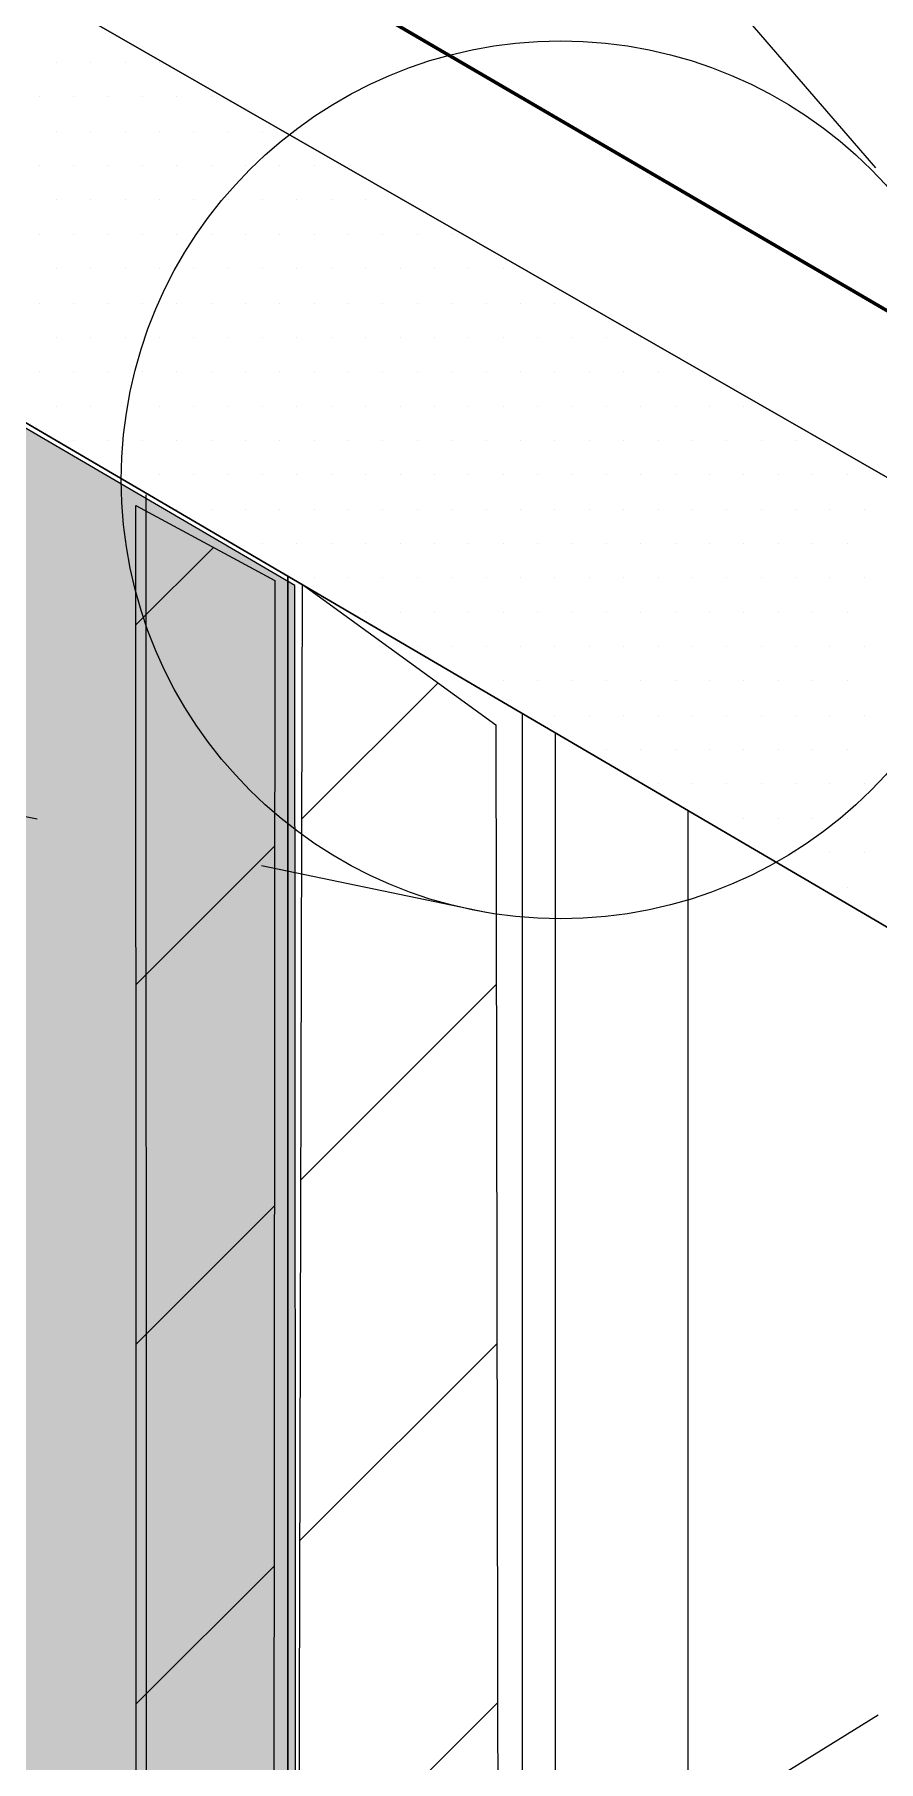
# Model space of a CAD drawing. Extents: x -1392 to 5791, y -3809 to 1722.
# Drawn here: x -196.7 to -163.6, y -1708.2 to -1640.3 of the extents above; entities that cross this region are included whole.
import ezdxf

# ---------------------------------------------------------------- set-up
doc = ezdxf.new("R2010")
doc.units = 0
doc.header["$MEASUREMENT"] = 0
for name, pattern in [('AI-Linetype-50', [18.002632, 9.001316, -9.001316]), ('AI-Linetype-51', [18.002632, 9.001316, -9.001316]), ('AI-Linetype-69', [15, 9, -6])]:
    doc.linetypes.add(name, pattern=pattern)
for name, color, linetype, lineweight in [('.ATI-HATCH', 7, 'Continuous', 0), ('G-ANNO-TTLB', 7, 'Continuous', 0), ('Layer 12', 7, 'Continuous', 0), ('TYVEK', 7, 'Continuous', 0)]:
    doc.layers.add(name, color=color, linetype=linetype, lineweight=lineweight)
pattern_1 = [(45, (0, 0), (-7.071067, 7.07107), [])]

# ---------------------------------------------------------------- blocks, each defined once
blk = doc.blocks.new('Block_127')
at = {"layer": '.ATI-HATCH'}
blk.add_open_spline([(-220.153, -1658.718), (-220.153, -1658.718), (-220.153, -1642.018), (-220.153, -1642.018), (-220.153, -1642.018), (-137.561, -1690.421), (-137.561, -1690.421), (-137.561, -1690.421), (-137.566, -1707.121), (-137.566, -1707.121), (-137.566, -1707.121), (-113.039, -1721.492), (-113.039, -1721.492), (-113.039, -1721.492), (-113.039, -1696.927), (-113.039, -1696.927), (-113.039, -1690.467), (-116.501, -1684.502), (-122.11, -1681.297), (-122.11, -1681.297), (-231.51, -1618.519), (-231.51, -1618.519), (-235.827, -1616.052), (-241.325, -1617.552), (-243.792, -1621.868), (-244.569, -1623.228), (-244.977, -1624.768), (-244.977, -1626.334), (-244.977, -1626.334), (-244.977, -1644.169), (-244.977, -1644.169), (-244.977, -1644.169), (-220.123, -1658.735), (-220.123, -1658.735), (-220.123, -1658.735), (-220.153, -1658.718), (-220.153, -1658.718)], degree=3, knots=[0, 0, 0, 0, 1, 1, 1, 2, 2, 2, 3, 3, 3, 4, 4, 4, 5, 5, 5, 6, 6, 6, 7, 7, 7, 8, 8, 8, 9, 9, 9, 10, 10, 10, 11, 11, 11, 12, 12, 12, 12], dxfattribs=at)
at = {"layer": '.ATI-HATCH', "color": 8, "lineweight": 0, "true_color": 0x808080}
for points in [[(-195.842, -1641.401), (-195.842, -1641.401), (-195.842, -1641.401), (-195.842, -1641.401)], [(-194.492, -1641.401), (-194.492, -1641.401), (-194.492, -1641.401), (-194.492, -1641.401)], [(-193.142, -1641.401), (-193.142, -1641.401), (-193.142, -1641.401), (-193.142, -1641.401)], [(-191.792, -1641.401), (-191.792, -1641.401), (-191.792, -1641.401), (-191.792, -1641.401)], [(-196.517, -1642.751), (-196.517, -1642.751), (-196.517, -1642.751), (-196.517, -1642.751)], [(-195.167, -1642.751), (-195.167, -1642.751), (-195.167, -1642.751), (-195.167, -1642.751)], [(-193.817, -1642.751), (-193.817, -1642.751), (-193.817, -1642.751), (-193.817, -1642.751)], [(-192.467, -1642.751), (-192.467, -1642.751), (-192.467, -1642.751), (-192.467, -1642.751)], [(-191.117, -1642.751), (-191.117, -1642.751), (-191.117, -1642.751), (-191.117, -1642.751)], [(-189.766, -1642.751), (-189.766, -1642.751), (-189.766, -1642.751), (-189.766, -1642.751)], [(-195.842, -1644.101), (-195.842, -1644.101), (-195.842, -1644.101), (-195.842, -1644.101)], [(-194.492, -1644.101), (-194.492, -1644.101), (-194.492, -1644.101), (-194.492, -1644.101)], [(-193.142, -1644.101), (-193.142, -1644.101), (-193.142, -1644.101), (-193.142, -1644.101)], [(-191.792, -1644.101), (-191.792, -1644.101), (-191.792, -1644.101), (-191.792, -1644.101)], [(-190.441, -1644.101), (-190.441, -1644.101), (-190.441, -1644.101), (-190.441, -1644.101)], [(-189.091, -1644.101), (-189.091, -1644.101), (-189.091, -1644.101), (-189.091, -1644.101)], [(-187.741, -1644.101), (-187.741, -1644.101), (-187.741, -1644.101), (-187.741, -1644.101)], [(-196.517, -1645.451), (-196.517, -1645.451), (-196.517, -1645.451), (-196.517, -1645.451)], [(-195.167, -1645.451), (-195.167, -1645.451), (-195.167, -1645.451), (-195.167, -1645.451)], [(-193.817, -1645.451), (-193.817, -1645.451), (-193.817, -1645.451), (-193.817, -1645.451)], [(-192.467, -1645.451), (-192.467, -1645.451), (-192.467, -1645.451), (-192.467, -1645.451)], [(-191.117, -1645.451), (-191.117, -1645.451), (-191.117, -1645.451), (-191.117, -1645.451)], [(-189.766, -1645.451), (-189.766, -1645.451), (-189.766, -1645.451), (-189.766, -1645.451)], [(-188.416, -1645.451), (-188.416, -1645.451), (-188.416, -1645.451), (-188.416, -1645.451)], [(-187.066, -1645.451), (-187.066, -1645.451), (-187.066, -1645.451), (-187.066, -1645.451)], [(-185.716, -1645.451), (-185.716, -1645.451), (-185.716, -1645.451), (-185.716, -1645.451)], [(-195.842, -1646.801), (-195.842, -1646.801), (-195.842, -1646.801), (-195.842, -1646.801)], [(-194.492, -1646.801), (-194.492, -1646.801), (-194.492, -1646.801), (-194.492, -1646.801)], [(-193.142, -1646.801), (-193.142, -1646.801), (-193.142, -1646.801), (-193.142, -1646.801)], [(-191.792, -1646.801), (-191.792, -1646.801), (-191.792, -1646.801), (-191.792, -1646.801)], [(-190.441, -1646.801), (-190.441, -1646.801), (-190.441, -1646.801), (-190.441, -1646.801)], [(-189.091, -1646.801), (-189.091, -1646.801), (-189.091, -1646.801), (-189.091, -1646.801)], [(-187.741, -1646.801), (-187.741, -1646.801), (-187.741, -1646.801), (-187.741, -1646.801)], [(-186.391, -1646.801), (-186.391, -1646.801), (-186.391, -1646.801), (-186.391, -1646.801)], [(-185.041, -1646.801), (-185.041, -1646.801), (-185.041, -1646.801), (-185.041, -1646.801)], [(-183.69, -1646.801), (-183.69, -1646.801), (-183.69, -1646.801), (-183.69, -1646.801)], [(-182.34, -1646.801), (-182.34, -1646.801), (-182.34, -1646.801), (-182.34, -1646.801)], [(-196.517, -1648.152), (-196.517, -1648.152), (-196.517, -1648.152), (-196.517, -1648.152)], [(-195.167, -1648.152), (-195.167, -1648.152), (-195.167, -1648.152), (-195.167, -1648.152)], [(-193.817, -1648.152), (-193.817, -1648.152), (-193.817, -1648.152), (-193.817, -1648.152)], [(-192.467, -1648.152), (-192.467, -1648.152), (-192.467, -1648.152), (-192.467, -1648.152)], [(-191.117, -1648.152), (-191.117, -1648.152), (-191.117, -1648.152), (-191.117, -1648.152)], [(-189.766, -1648.152), (-189.766, -1648.152), (-189.766, -1648.152), (-189.766, -1648.152)], [(-188.416, -1648.152), (-188.416, -1648.152), (-188.416, -1648.152), (-188.416, -1648.152)], [(-187.066, -1648.152), (-187.066, -1648.152), (-187.066, -1648.152), (-187.066, -1648.152)], [(-185.716, -1648.152), (-185.716, -1648.152), (-185.716, -1648.152), (-185.716, -1648.152)], [(-184.366, -1648.152), (-184.366, -1648.152), (-184.366, -1648.152), (-184.366, -1648.152)], [(-183.015, -1648.152), (-183.015, -1648.152), (-183.015, -1648.152), (-183.015, -1648.152)], [(-181.665, -1648.152), (-181.665, -1648.152), (-181.665, -1648.152), (-181.665, -1648.152)], [(-180.315, -1648.152), (-180.315, -1648.152), (-180.315, -1648.152), (-180.315, -1648.152)], [(-195.842, -1649.502), (-195.842, -1649.502), (-195.842, -1649.502), (-195.842, -1649.502)], [(-194.492, -1649.502), (-194.492, -1649.502), (-194.492, -1649.502), (-194.492, -1649.502)], [(-193.142, -1649.502), (-193.142, -1649.502), (-193.142, -1649.502), (-193.142, -1649.502)], [(-191.792, -1649.502), (-191.792, -1649.502), (-191.792, -1649.502), (-191.792, -1649.502)], [(-190.441, -1649.502), (-190.441, -1649.502), (-190.441, -1649.502), (-190.441, -1649.502)], [(-189.091, -1649.502), (-189.091, -1649.502), (-189.091, -1649.502), (-189.091, -1649.502)], [(-187.741, -1649.502), (-187.741, -1649.502), (-187.741, -1649.502), (-187.741, -1649.502)], [(-186.391, -1649.502), (-186.391, -1649.502), (-186.391, -1649.502), (-186.391, -1649.502)], [(-185.041, -1649.502), (-185.041, -1649.502), (-185.041, -1649.502), (-185.041, -1649.502)], [(-183.69, -1649.502), (-183.69, -1649.502), (-183.69, -1649.502), (-183.69, -1649.502)], [(-182.34, -1649.502), (-182.34, -1649.502), (-182.34, -1649.502), (-182.34, -1649.502)], [(-180.99, -1649.502), (-180.99, -1649.502), (-180.99, -1649.502), (-180.99, -1649.502)], [(-179.64, -1649.502), (-179.64, -1649.502), (-179.64, -1649.502), (-179.64, -1649.502)], [(-178.29, -1649.502), (-178.29, -1649.502), (-178.29, -1649.502), (-178.29, -1649.502)], [(-196.517, -1650.852), (-196.517, -1650.852), (-196.517, -1650.852), (-196.517, -1650.852)], [(-195.167, -1650.852), (-195.167, -1650.852), (-195.167, -1650.852), (-195.167, -1650.852)], [(-193.817, -1650.852), (-193.817, -1650.852), (-193.817, -1650.852), (-193.817, -1650.852)], [(-192.467, -1650.852), (-192.467, -1650.852), (-192.467, -1650.852), (-192.467, -1650.852)], [(-191.117, -1650.852), (-191.117, -1650.852), (-191.117, -1650.852), (-191.117, -1650.852)], [(-189.766, -1650.852), (-189.766, -1650.852), (-189.766, -1650.852), (-189.766, -1650.852)], [(-188.416, -1650.852), (-188.416, -1650.852), (-188.416, -1650.852), (-188.416, -1650.852)], [(-187.066, -1650.852), (-187.066, -1650.852), (-187.066, -1650.852), (-187.066, -1650.852)], [(-185.716, -1650.852), (-185.716, -1650.852), (-185.716, -1650.852), (-185.716, -1650.852)], [(-184.366, -1650.852), (-184.366, -1650.852), (-184.366, -1650.852), (-184.366, -1650.852)], [(-183.015, -1650.852), (-183.015, -1650.852), (-183.015, -1650.852), (-183.015, -1650.852)], [(-181.665, -1650.852), (-181.665, -1650.852), (-181.665, -1650.852), (-181.665, -1650.852)], [(-180.315, -1650.852), (-180.315, -1650.852), (-180.315, -1650.852), (-180.315, -1650.852)], [(-178.965, -1650.852), (-178.965, -1650.852), (-178.965, -1650.852), (-178.965, -1650.852)], [(-177.615, -1650.852), (-177.615, -1650.852), (-177.615, -1650.852), (-177.615, -1650.852)], [(-176.264, -1650.852), (-176.264, -1650.852), (-176.264, -1650.852), (-176.264, -1650.852)], [(-195.842, -1652.202), (-195.842, -1652.202), (-195.842, -1652.202), (-195.842, -1652.202)], [(-194.492, -1652.202), (-194.492, -1652.202), (-194.492, -1652.202), (-194.492, -1652.202)], [(-193.142, -1652.202), (-193.142, -1652.202), (-193.142, -1652.202), (-193.142, -1652.202)], [(-191.792, -1652.202), (-191.792, -1652.202), (-191.792, -1652.202), (-191.792, -1652.202)], [(-190.441, -1652.202), (-190.441, -1652.202), (-190.441, -1652.202), (-190.441, -1652.202)], [(-189.091, -1652.202), (-189.091, -1652.202), (-189.091, -1652.202), (-189.091, -1652.202)], [(-187.741, -1652.202), (-187.741, -1652.202), (-187.741, -1652.202), (-187.741, -1652.202)], [(-186.391, -1652.202), (-186.391, -1652.202), (-186.391, -1652.202), (-186.391, -1652.202)], [(-185.041, -1652.202), (-185.041, -1652.202), (-185.041, -1652.202), (-185.041, -1652.202)], [(-183.69, -1652.202), (-183.69, -1652.202), (-183.69, -1652.202), (-183.69, -1652.202)], [(-182.34, -1652.202), (-182.34, -1652.202), (-182.34, -1652.202), (-182.34, -1652.202)], [(-180.99, -1652.202), (-180.99, -1652.202), (-180.99, -1652.202), (-180.99, -1652.202)], [(-179.64, -1652.202), (-179.64, -1652.202), (-179.64, -1652.202), (-179.64, -1652.202)], [(-178.29, -1652.202), (-178.29, -1652.202), (-178.29, -1652.202), (-178.29, -1652.202)], [(-176.939, -1652.202), (-176.939, -1652.202), (-176.939, -1652.202), (-176.939, -1652.202)], [(-175.589, -1652.202), (-175.589, -1652.202), (-175.589, -1652.202), (-175.589, -1652.202)], [(-174.239, -1652.202), (-174.239, -1652.202), (-174.239, -1652.202), (-174.239, -1652.202)], [(-172.889, -1652.202), (-172.889, -1652.202), (-172.889, -1652.202), (-172.889, -1652.202)], [(-196.517, -1653.552), (-196.517, -1653.552), (-196.517, -1653.552), (-196.517, -1653.552)], [(-195.167, -1653.552), (-195.167, -1653.552), (-195.167, -1653.552), (-195.167, -1653.552)], [(-193.817, -1653.552), (-193.817, -1653.552), (-193.817, -1653.552), (-193.817, -1653.552)], [(-192.467, -1653.552), (-192.467, -1653.552), (-192.467, -1653.552), (-192.467, -1653.552)], [(-191.117, -1653.552), (-191.117, -1653.552), (-191.117, -1653.552), (-191.117, -1653.552)], [(-189.766, -1653.552), (-189.766, -1653.552), (-189.766, -1653.552), (-189.766, -1653.552)], [(-188.416, -1653.552), (-188.416, -1653.552), (-188.416, -1653.552), (-188.416, -1653.552)], [(-187.066, -1653.552), (-187.066, -1653.552), (-187.066, -1653.552), (-187.066, -1653.552)], [(-185.716, -1653.552), (-185.716, -1653.552), (-185.716, -1653.552), (-185.716, -1653.552)], [(-184.366, -1653.552), (-184.366, -1653.552), (-184.366, -1653.552), (-184.366, -1653.552)], [(-183.015, -1653.552), (-183.015, -1653.552), (-183.015, -1653.552), (-183.015, -1653.552)], [(-181.665, -1653.552), (-181.665, -1653.552), (-181.665, -1653.552), (-181.665, -1653.552)], [(-180.315, -1653.552), (-180.315, -1653.552), (-180.315, -1653.552), (-180.315, -1653.552)], [(-178.965, -1653.552), (-178.965, -1653.552), (-178.965, -1653.552), (-178.965, -1653.552)], [(-177.615, -1653.552), (-177.615, -1653.552), (-177.615, -1653.552), (-177.615, -1653.552)], [(-176.264, -1653.552), (-176.264, -1653.552), (-176.264, -1653.552), (-176.264, -1653.552)], [(-174.914, -1653.552), (-174.914, -1653.552), (-174.914, -1653.552), (-174.914, -1653.552)], [(-173.564, -1653.552), (-173.564, -1653.552), (-173.564, -1653.552), (-173.564, -1653.552)], [(-172.214, -1653.552), (-172.214, -1653.552), (-172.214, -1653.552), (-172.214, -1653.552)], [(-170.864, -1653.552), (-170.864, -1653.552), (-170.864, -1653.552), (-170.864, -1653.552)], [(-195.842, -1654.903), (-195.842, -1654.903), (-195.842, -1654.903), (-195.842, -1654.903)], [(-194.492, -1654.903), (-194.492, -1654.903), (-194.492, -1654.903), (-194.492, -1654.903)], [(-193.142, -1654.903), (-193.142, -1654.903), (-193.142, -1654.903), (-193.142, -1654.903)], [(-191.792, -1654.903), (-191.792, -1654.903), (-191.792, -1654.903), (-191.792, -1654.903)], [(-190.441, -1654.903), (-190.441, -1654.903), (-190.441, -1654.903), (-190.441, -1654.903)], [(-189.091, -1654.903), (-189.091, -1654.903), (-189.091, -1654.903), (-189.091, -1654.903)], [(-187.741, -1654.903), (-187.741, -1654.903), (-187.741, -1654.903), (-187.741, -1654.903)], [(-186.391, -1654.903), (-186.391, -1654.903), (-186.391, -1654.903), (-186.391, -1654.903)], [(-185.041, -1654.903), (-185.041, -1654.903), (-185.041, -1654.903), (-185.041, -1654.903)], [(-183.69, -1654.903), (-183.69, -1654.903), (-183.69, -1654.903), (-183.69, -1654.903)], [(-182.34, -1654.903), (-182.34, -1654.903), (-182.34, -1654.903), (-182.34, -1654.903)], [(-180.99, -1654.903), (-180.99, -1654.903), (-180.99, -1654.903), (-180.99, -1654.903)], [(-179.64, -1654.903), (-179.64, -1654.903), (-179.64, -1654.903), (-179.64, -1654.903)], [(-178.29, -1654.903), (-178.29, -1654.903), (-178.29, -1654.903), (-178.29, -1654.903)], [(-176.939, -1654.903), (-176.939, -1654.903), (-176.939, -1654.903), (-176.939, -1654.903)], [(-175.589, -1654.903), (-175.589, -1654.903), (-175.589, -1654.903), (-175.589, -1654.903)], [(-174.239, -1654.903), (-174.239, -1654.903), (-174.239, -1654.903), (-174.239, -1654.903)], [(-172.889, -1654.903), (-172.889, -1654.903), (-172.889, -1654.903), (-172.889, -1654.903)], [(-171.539, -1654.903), (-171.539, -1654.903), (-171.539, -1654.903), (-171.539, -1654.903)], [(-170.188, -1654.903), (-170.188, -1654.903), (-170.188, -1654.903), (-170.188, -1654.903)], [(-168.838, -1654.903), (-168.838, -1654.903), (-168.838, -1654.903), (-168.838, -1654.903)], [(-195.167, -1656.253), (-195.167, -1656.253), (-195.167, -1656.253), (-195.167, -1656.253)], [(-193.817, -1656.253), (-193.817, -1656.253), (-193.817, -1656.253), (-193.817, -1656.253)], [(-192.467, -1656.253), (-192.467, -1656.253), (-192.467, -1656.253), (-192.467, -1656.253)], [(-191.117, -1656.253), (-191.117, -1656.253), (-191.117, -1656.253), (-191.117, -1656.253)], [(-189.766, -1656.253), (-189.766, -1656.253), (-189.766, -1656.253), (-189.766, -1656.253)], [(-188.416, -1656.253), (-188.416, -1656.253), (-188.416, -1656.253), (-188.416, -1656.253)], [(-187.066, -1656.253), (-187.066, -1656.253), (-187.066, -1656.253), (-187.066, -1656.253)], [(-185.716, -1656.253), (-185.716, -1656.253), (-185.716, -1656.253), (-185.716, -1656.253)], [(-184.366, -1656.253), (-184.366, -1656.253), (-184.366, -1656.253), (-184.366, -1656.253)], [(-183.015, -1656.253), (-183.015, -1656.253), (-183.015, -1656.253), (-183.015, -1656.253)], [(-181.665, -1656.253), (-181.665, -1656.253), (-181.665, -1656.253), (-181.665, -1656.253)], [(-180.315, -1656.253), (-180.315, -1656.253), (-180.315, -1656.253), (-180.315, -1656.253)], [(-178.965, -1656.253), (-178.965, -1656.253), (-178.965, -1656.253), (-178.965, -1656.253)], [(-177.615, -1656.253), (-177.615, -1656.253), (-177.615, -1656.253), (-177.615, -1656.253)], [(-176.264, -1656.253), (-176.264, -1656.253), (-176.264, -1656.253), (-176.264, -1656.253)], [(-174.914, -1656.253), (-174.914, -1656.253), (-174.914, -1656.253), (-174.914, -1656.253)], [(-173.564, -1656.253), (-173.564, -1656.253), (-173.564, -1656.253), (-173.564, -1656.253)], [(-172.214, -1656.253), (-172.214, -1656.253), (-172.214, -1656.253), (-172.214, -1656.253)], [(-170.864, -1656.253), (-170.864, -1656.253), (-170.864, -1656.253), (-170.864, -1656.253)], [(-169.513, -1656.253), (-169.513, -1656.253), (-169.513, -1656.253), (-169.513, -1656.253)], [(-168.163, -1656.253), (-168.163, -1656.253), (-168.163, -1656.253), (-168.163, -1656.253)], [(-166.813, -1656.253), (-166.813, -1656.253), (-166.813, -1656.253), (-166.813, -1656.253)], [(-193.142, -1657.603), (-193.142, -1657.603), (-193.142, -1657.603), (-193.142, -1657.603)], [(-191.792, -1657.603), (-191.792, -1657.603), (-191.792, -1657.603), (-191.792, -1657.603)], [(-190.441, -1657.603), (-190.441, -1657.603), (-190.441, -1657.603), (-190.441, -1657.603)], [(-189.091, -1657.603), (-189.091, -1657.603), (-189.091, -1657.603), (-189.091, -1657.603)], [(-187.741, -1657.603), (-187.741, -1657.603), (-187.741, -1657.603), (-187.741, -1657.603)], [(-186.391, -1657.603), (-186.391, -1657.603), (-186.391, -1657.603), (-186.391, -1657.603)], [(-185.041, -1657.603), (-185.041, -1657.603), (-185.041, -1657.603), (-185.041, -1657.603)], [(-183.69, -1657.603), (-183.69, -1657.603), (-183.69, -1657.603), (-183.69, -1657.603)], [(-182.34, -1657.603), (-182.34, -1657.603), (-182.34, -1657.603), (-182.34, -1657.603)], [(-180.99, -1657.603), (-180.99, -1657.603), (-180.99, -1657.603), (-180.99, -1657.603)], [(-179.64, -1657.603), (-179.64, -1657.603), (-179.64, -1657.603), (-179.64, -1657.603)], [(-178.29, -1657.603), (-178.29, -1657.603), (-178.29, -1657.603), (-178.29, -1657.603)], [(-176.939, -1657.603), (-176.939, -1657.603), (-176.939, -1657.603), (-176.939, -1657.603)], [(-175.589, -1657.603), (-175.589, -1657.603), (-175.589, -1657.603), (-175.589, -1657.603)], [(-174.239, -1657.603), (-174.239, -1657.603), (-174.239, -1657.603), (-174.239, -1657.603)], [(-172.889, -1657.603), (-172.889, -1657.603), (-172.889, -1657.603), (-172.889, -1657.603)], [(-171.539, -1657.603), (-171.539, -1657.603), (-171.539, -1657.603), (-171.539, -1657.603)], [(-170.188, -1657.603), (-170.188, -1657.603), (-170.188, -1657.603), (-170.188, -1657.603)], [(-168.838, -1657.603), (-168.838, -1657.603), (-168.838, -1657.603), (-168.838, -1657.603)], [(-167.488, -1657.603), (-167.488, -1657.603), (-167.488, -1657.603), (-167.488, -1657.603)], [(-166.138, -1657.603), (-166.138, -1657.603), (-166.138, -1657.603), (-166.138, -1657.603)], [(-164.788, -1657.603), (-164.788, -1657.603), (-164.788, -1657.603), (-164.788, -1657.603)], [(-191.117, -1658.953), (-191.117, -1658.953), (-191.117, -1658.953), (-191.117, -1658.953)], [(-189.766, -1658.953), (-189.766, -1658.953), (-189.766, -1658.953), (-189.766, -1658.953)], [(-188.416, -1658.953), (-188.416, -1658.953), (-188.416, -1658.953), (-188.416, -1658.953)], [(-187.066, -1658.953), (-187.066, -1658.953), (-187.066, -1658.953), (-187.066, -1658.953)], [(-185.716, -1658.953), (-185.716, -1658.953), (-185.716, -1658.953), (-185.716, -1658.953)], [(-184.366, -1658.953), (-184.366, -1658.953), (-184.366, -1658.953), (-184.366, -1658.953)], [(-183.015, -1658.953), (-183.015, -1658.953), (-183.015, -1658.953), (-183.015, -1658.953)], [(-181.665, -1658.953), (-181.665, -1658.953), (-181.665, -1658.953), (-181.665, -1658.953)], [(-180.315, -1658.953), (-180.315, -1658.953), (-180.315, -1658.953), (-180.315, -1658.953)], [(-178.965, -1658.953), (-178.965, -1658.953), (-178.965, -1658.953), (-178.965, -1658.953)], [(-177.615, -1658.953), (-177.615, -1658.953), (-177.615, -1658.953), (-177.615, -1658.953)], [(-176.264, -1658.953), (-176.264, -1658.953), (-176.264, -1658.953), (-176.264, -1658.953)], [(-174.914, -1658.953), (-174.914, -1658.953), (-174.914, -1658.953), (-174.914, -1658.953)], [(-173.564, -1658.953), (-173.564, -1658.953), (-173.564, -1658.953), (-173.564, -1658.953)], [(-172.214, -1658.953), (-172.214, -1658.953), (-172.214, -1658.953), (-172.214, -1658.953)], [(-170.864, -1658.953), (-170.864, -1658.953), (-170.864, -1658.953), (-170.864, -1658.953)], [(-169.513, -1658.953), (-169.513, -1658.953), (-169.513, -1658.953), (-169.513, -1658.953)], [(-168.163, -1658.953), (-168.163, -1658.953), (-168.163, -1658.953), (-168.163, -1658.953)], [(-166.813, -1658.953), (-166.813, -1658.953), (-166.813, -1658.953), (-166.813, -1658.953)], [(-165.463, -1658.953), (-165.463, -1658.953), (-165.463, -1658.953), (-165.463, -1658.953)], [(-164.113, -1658.953), (-164.113, -1658.953), (-164.113, -1658.953), (-164.113, -1658.953)], [(-187.741, -1660.303), (-187.741, -1660.303), (-187.741, -1660.303), (-187.741, -1660.303)], [(-186.391, -1660.303), (-186.391, -1660.303), (-186.391, -1660.303), (-186.391, -1660.303)], [(-185.041, -1660.303), (-185.041, -1660.303), (-185.041, -1660.303), (-185.041, -1660.303)], [(-183.69, -1660.303), (-183.69, -1660.303), (-183.69, -1660.303), (-183.69, -1660.303)], [(-182.34, -1660.303), (-182.34, -1660.303), (-182.34, -1660.303), (-182.34, -1660.303)], [(-180.99, -1660.303), (-180.99, -1660.303), (-180.99, -1660.303), (-180.99, -1660.303)], [(-179.64, -1660.303), (-179.64, -1660.303), (-179.64, -1660.303), (-179.64, -1660.303)], [(-178.29, -1660.303), (-178.29, -1660.303), (-178.29, -1660.303), (-178.29, -1660.303)], [(-176.939, -1660.303), (-176.939, -1660.303), (-176.939, -1660.303), (-176.939, -1660.303)], [(-175.589, -1660.303), (-175.589, -1660.303), (-175.589, -1660.303), (-175.589, -1660.303)], [(-174.239, -1660.303), (-174.239, -1660.303), (-174.239, -1660.303), (-174.239, -1660.303)], [(-172.889, -1660.303), (-172.889, -1660.303), (-172.889, -1660.303), (-172.889, -1660.303)], [(-171.539, -1660.303), (-171.539, -1660.303), (-171.539, -1660.303), (-171.539, -1660.303)], [(-170.188, -1660.303), (-170.188, -1660.303), (-170.188, -1660.303), (-170.188, -1660.303)], [(-168.838, -1660.303), (-168.838, -1660.303), (-168.838, -1660.303), (-168.838, -1660.303)], [(-167.488, -1660.303), (-167.488, -1660.303), (-167.488, -1660.303), (-167.488, -1660.303)], [(-166.138, -1660.303), (-166.138, -1660.303), (-166.138, -1660.303), (-166.138, -1660.303)], [(-164.788, -1660.303), (-164.788, -1660.303), (-164.788, -1660.303), (-164.788, -1660.303)], [(-185.716, -1661.654), (-185.716, -1661.654), (-185.716, -1661.654), (-185.716, -1661.654)], [(-184.366, -1661.654), (-184.366, -1661.654), (-184.366, -1661.654), (-184.366, -1661.654)], [(-183.015, -1661.654), (-183.015, -1661.654), (-183.015, -1661.654), (-183.015, -1661.654)], [(-181.665, -1661.654), (-181.665, -1661.654), (-181.665, -1661.654), (-181.665, -1661.654)], [(-180.315, -1661.654), (-180.315, -1661.654), (-180.315, -1661.654), (-180.315, -1661.654)], [(-178.965, -1661.654), (-178.965, -1661.654), (-178.965, -1661.654), (-178.965, -1661.654)], [(-177.615, -1661.654), (-177.615, -1661.654), (-177.615, -1661.654), (-177.615, -1661.654)], [(-176.264, -1661.654), (-176.264, -1661.654), (-176.264, -1661.654), (-176.264, -1661.654)], [(-174.914, -1661.654), (-174.914, -1661.654), (-174.914, -1661.654), (-174.914, -1661.654)], [(-173.564, -1661.654), (-173.564, -1661.654), (-173.564, -1661.654), (-173.564, -1661.654)], [(-172.214, -1661.654), (-172.214, -1661.654), (-172.214, -1661.654), (-172.214, -1661.654)], [(-170.864, -1661.654), (-170.864, -1661.654), (-170.864, -1661.654), (-170.864, -1661.654)], [(-169.513, -1661.654), (-169.513, -1661.654), (-169.513, -1661.654), (-169.513, -1661.654)], [(-168.163, -1661.654), (-168.163, -1661.654), (-168.163, -1661.654), (-168.163, -1661.654)], [(-166.813, -1661.654), (-166.813, -1661.654), (-166.813, -1661.654), (-166.813, -1661.654)], [(-165.463, -1661.654), (-165.463, -1661.654), (-165.463, -1661.654), (-165.463, -1661.654)], [(-164.113, -1661.654), (-164.113, -1661.654), (-164.113, -1661.654), (-164.113, -1661.654)], [(-183.69, -1663.004), (-183.69, -1663.004), (-183.69, -1663.004), (-183.69, -1663.004)], [(-182.34, -1663.004), (-182.34, -1663.004), (-182.34, -1663.004), (-182.34, -1663.004)], [(-180.99, -1663.004), (-180.99, -1663.004), (-180.99, -1663.004), (-180.99, -1663.004)], [(-179.64, -1663.004), (-179.64, -1663.004), (-179.64, -1663.004), (-179.64, -1663.004)], [(-178.29, -1663.004), (-178.29, -1663.004), (-178.29, -1663.004), (-178.29, -1663.004)], [(-176.939, -1663.004), (-176.939, -1663.004), (-176.939, -1663.004), (-176.939, -1663.004)], [(-175.589, -1663.004), (-175.589, -1663.004), (-175.589, -1663.004), (-175.589, -1663.004)], [(-174.239, -1663.004), (-174.239, -1663.004), (-174.239, -1663.004), (-174.239, -1663.004)], [(-172.889, -1663.004), (-172.889, -1663.004), (-172.889, -1663.004), (-172.889, -1663.004)], [(-171.539, -1663.004), (-171.539, -1663.004), (-171.539, -1663.004), (-171.539, -1663.004)], [(-170.188, -1663.004), (-170.188, -1663.004), (-170.188, -1663.004), (-170.188, -1663.004)], [(-168.838, -1663.004), (-168.838, -1663.004), (-168.838, -1663.004), (-168.838, -1663.004)], [(-167.488, -1663.004), (-167.488, -1663.004), (-167.488, -1663.004), (-167.488, -1663.004)], [(-166.138, -1663.004), (-166.138, -1663.004), (-166.138, -1663.004), (-166.138, -1663.004)], [(-164.788, -1663.004), (-164.788, -1663.004), (-164.788, -1663.004), (-164.788, -1663.004)], [(-181.665, -1664.354), (-181.665, -1664.354), (-181.665, -1664.354), (-181.665, -1664.354)], [(-180.315, -1664.354), (-180.315, -1664.354), (-180.315, -1664.354), (-180.315, -1664.354)], [(-178.965, -1664.354), (-178.965, -1664.354), (-178.965, -1664.354), (-178.965, -1664.354)], [(-177.615, -1664.354), (-177.615, -1664.354), (-177.615, -1664.354), (-177.615, -1664.354)], [(-176.264, -1664.354), (-176.264, -1664.354), (-176.264, -1664.354), (-176.264, -1664.354)], [(-174.914, -1664.354), (-174.914, -1664.354), (-174.914, -1664.354), (-174.914, -1664.354)], [(-173.564, -1664.354), (-173.564, -1664.354), (-173.564, -1664.354), (-173.564, -1664.354)], [(-172.214, -1664.354), (-172.214, -1664.354), (-172.214, -1664.354), (-172.214, -1664.354)], [(-170.864, -1664.354), (-170.864, -1664.354), (-170.864, -1664.354), (-170.864, -1664.354)], [(-169.513, -1664.354), (-169.513, -1664.354), (-169.513, -1664.354), (-169.513, -1664.354)], [(-168.163, -1664.354), (-168.163, -1664.354), (-168.163, -1664.354), (-168.163, -1664.354)], [(-166.813, -1664.354), (-166.813, -1664.354), (-166.813, -1664.354), (-166.813, -1664.354)], [(-165.463, -1664.354), (-165.463, -1664.354), (-165.463, -1664.354), (-165.463, -1664.354)], [(-164.113, -1664.354), (-164.113, -1664.354), (-164.113, -1664.354), (-164.113, -1664.354)], [(-179.64, -1665.704), (-179.64, -1665.704), (-179.64, -1665.704), (-179.64, -1665.704)], [(-178.29, -1665.704), (-178.29, -1665.704), (-178.29, -1665.704), (-178.29, -1665.704)], [(-176.939, -1665.704), (-176.939, -1665.704), (-176.939, -1665.704), (-176.939, -1665.704)], [(-175.589, -1665.704), (-175.589, -1665.704), (-175.589, -1665.704), (-175.589, -1665.704)], [(-174.239, -1665.704), (-174.239, -1665.704), (-174.239, -1665.704), (-174.239, -1665.704)], [(-172.889, -1665.704), (-172.889, -1665.704), (-172.889, -1665.704), (-172.889, -1665.704)], [(-171.539, -1665.704), (-171.539, -1665.704), (-171.539, -1665.704), (-171.539, -1665.704)], [(-170.188, -1665.704), (-170.188, -1665.704), (-170.188, -1665.704), (-170.188, -1665.704)], [(-168.838, -1665.704), (-168.838, -1665.704), (-168.838, -1665.704), (-168.838, -1665.704)], [(-167.488, -1665.704), (-167.488, -1665.704), (-167.488, -1665.704), (-167.488, -1665.704)], [(-166.138, -1665.704), (-166.138, -1665.704), (-166.138, -1665.704), (-166.138, -1665.704)], [(-164.788, -1665.704), (-164.788, -1665.704), (-164.788, -1665.704), (-164.788, -1665.704)], [(-176.264, -1667.054), (-176.264, -1667.054), (-176.264, -1667.054), (-176.264, -1667.054)], [(-174.914, -1667.054), (-174.914, -1667.054), (-174.914, -1667.054), (-174.914, -1667.054)], [(-173.564, -1667.054), (-173.564, -1667.054), (-173.564, -1667.054), (-173.564, -1667.054)], [(-172.214, -1667.054), (-172.214, -1667.054), (-172.214, -1667.054), (-172.214, -1667.054)], [(-170.864, -1667.054), (-170.864, -1667.054), (-170.864, -1667.054), (-170.864, -1667.054)], [(-169.513, -1667.054), (-169.513, -1667.054), (-169.513, -1667.054), (-169.513, -1667.054)], [(-168.163, -1667.054), (-168.163, -1667.054), (-168.163, -1667.054), (-168.163, -1667.054)], [(-166.813, -1667.054), (-166.813, -1667.054), (-166.813, -1667.054), (-166.813, -1667.054)], [(-165.463, -1667.054), (-165.463, -1667.054), (-165.463, -1667.054), (-165.463, -1667.054)], [(-164.113, -1667.054), (-164.113, -1667.054), (-164.113, -1667.054), (-164.113, -1667.054)], [(-174.239, -1668.405), (-174.239, -1668.405), (-174.239, -1668.405), (-174.239, -1668.405)], [(-172.889, -1668.405), (-172.889, -1668.405), (-172.889, -1668.405), (-172.889, -1668.405)], [(-171.539, -1668.405), (-171.539, -1668.405), (-171.539, -1668.405), (-171.539, -1668.405)], [(-170.188, -1668.405), (-170.188, -1668.405), (-170.188, -1668.405), (-170.188, -1668.405)], [(-168.838, -1668.405), (-168.838, -1668.405), (-168.838, -1668.405), (-168.838, -1668.405)], [(-167.488, -1668.405), (-167.488, -1668.405), (-167.488, -1668.405), (-167.488, -1668.405)], [(-166.138, -1668.405), (-166.138, -1668.405), (-166.138, -1668.405), (-166.138, -1668.405)], [(-164.788, -1668.405), (-164.788, -1668.405), (-164.788, -1668.405), (-164.788, -1668.405)], [(-172.214, -1669.755), (-172.214, -1669.755), (-172.214, -1669.755), (-172.214, -1669.755)], [(-170.864, -1669.755), (-170.864, -1669.755), (-170.864, -1669.755), (-170.864, -1669.755)], [(-169.513, -1669.755), (-169.513, -1669.755), (-169.513, -1669.755), (-169.513, -1669.755)], [(-168.163, -1669.755), (-168.163, -1669.755), (-168.163, -1669.755), (-168.163, -1669.755)], [(-166.813, -1669.755), (-166.813, -1669.755), (-166.813, -1669.755), (-166.813, -1669.755)], [(-165.463, -1669.755), (-165.463, -1669.755), (-165.463, -1669.755), (-165.463, -1669.755)], [(-164.113, -1669.755), (-164.113, -1669.755), (-164.113, -1669.755), (-164.113, -1669.755)], [(-170.188, -1671.105), (-170.188, -1671.105), (-170.188, -1671.105), (-170.188, -1671.105)], [(-168.838, -1671.105), (-168.838, -1671.105), (-168.838, -1671.105), (-168.838, -1671.105)], [(-167.488, -1671.105), (-167.488, -1671.105), (-167.488, -1671.105), (-167.488, -1671.105)], [(-166.138, -1671.105), (-166.138, -1671.105), (-166.138, -1671.105), (-166.138, -1671.105)], [(-164.788, -1671.105), (-164.788, -1671.105), (-164.788, -1671.105), (-164.788, -1671.105)], [(-168.163, -1672.455), (-168.163, -1672.455), (-168.163, -1672.455), (-168.163, -1672.455)], [(-166.813, -1672.455), (-166.813, -1672.455), (-166.813, -1672.455), (-166.813, -1672.455)], [(-165.463, -1672.455), (-165.463, -1672.455), (-165.463, -1672.455), (-165.463, -1672.455)], [(-164.113, -1672.455), (-164.113, -1672.455), (-164.113, -1672.455), (-164.113, -1672.455)], [(-164.788, -1673.805), (-164.788, -1673.805), (-164.788, -1673.805), (-164.788, -1673.805)]]:
    blk.add_open_spline(points, degree=3, dxfattribs=at)

msp = doc.modelspace()

# ---------------------------------------------------------------- hatches: boundary and pattern name
at = {"layer": 'G-ANNO-TTLB', "true_color": 0xff00ff, "transparency": 33554687}
h = msp.add_hatch(color=6, dxfattribs=at)
edge = h.paths.add_edge_path()
edge.add_spline(control_points=[(1773.018, -3692.604), (1773.018, -3692.604), (-1156.5, -3692.604), (-1156.5, -3692.604), (-1156.5, -3692.604), (-1156.5, -1235.604), (-1156.5, -1235.604), (-1156.5, -1235.604), (1773.018, -1235.604), (1773.018, -1235.604), (1773.018, -1235.604), (1773.018, -3692.604), (1773.018, -3692.604)], knot_values=[0, 0, 0, 0, 1, 1, 1, 2, 2, 2, 3, 3, 3, 4, 4, 4, 4], degree=3, periodic=0)
edge = h.paths.add_edge_path()
edge.add_spline(control_points=[(-1147.5, -1244.604), (-1147.5, -1244.604), (-1147.5, -3683.604), (-1147.5, -3683.604), (-1147.5, -3683.604), (1764.018, -3683.604), (1764.018, -3683.604), (1764.018, -3683.604), (1764.018, -1244.604), (1764.018, -1244.604), (1764.018, -1244.604), (-1147.5, -1244.604), (-1147.5, -1244.604)], knot_values=[0, 0, 0, 0, 1, 1, 1, 2, 2, 2, 3, 3, 3, 4, 4, 4, 4], degree=3, periodic=0)
edge.add_line((-1147.5, -1244.604), (-1147.5, -1244.604))
at = {"layer": 'Layer 12', "true_color": 0x848484, "transparency": 33554457}
h = msp.add_hatch(color=252, dxfattribs=at)
h.dxf.hatch_style = 2
h.paths.add_polyline_path([(-186.383, -1794.556), (-186.479, -1661.958), (-220.154, -1642.259), (-219.574, -1813.218)])
at = {"layer": 'Layer 12', "true_color": 0x000000, "transparency": 33554687}
h = msp.add_hatch(dxfattribs=at)
h.set_pattern_fill('_U', color=18, scale=10, angle=44.99999, style=2, pattern_type=0)
h.set_pattern_definition(pattern_1)
h.paths.add_polyline_path([(-187.366, -1794.607), (-192.673, -1797.72), (-192.716, -1658.807), (-187.267, -1661.759)])
h = msp.add_hatch(dxfattribs=at)
h.set_pattern_fill('_U', color=18, scale=10, angle=44.99999, style=2, pattern_type=0)
h.set_pattern_definition(pattern_1)
h.paths.add_polyline_path([(-178.348, -1799.702), (-186.527, -1794.663), (-186.169, -1661.915), (-178.576, -1667.43)])

# ---------------------------------------------------------------- linework, layer by layer
at = {"layer": 'G-ANNO-TTLB'}
for points in [[(1773.018, -3692.604), (1773.018, -3692.604), (-1156.5, -3692.604), (-1156.5, -3692.604), (-1156.5, -3692.604), (-1156.5, -1235.604), (-1156.5, -1235.604), (-1156.5, -1235.604), (1773.018, -1235.604), (1773.018, -1235.604), (1773.018, -1235.604), (1773.018, -3692.604), (1773.018, -3692.604)], [(-1147.5, -1244.604), (-1147.5, -1244.604), (-1147.5, -3683.604), (-1147.5, -3683.604), (-1147.5, -3683.604), (1764.018, -3683.604), (1764.018, -3683.604), (1764.018, -3683.604), (1764.018, -1244.604), (1764.018, -1244.604), (1764.018, -1244.604), (-1147.5, -1244.604), (-1147.5, -1244.604)]]:
    msp.add_open_spline(points, degree=3, knots=[0, 0, 0, 0, 1, 1, 1, 2, 2, 2, 3, 3, 3, 4, 4, 4, 4], dxfattribs=at)
at = {"layer": 'Layer 12', "color": 18, "linetype": 'AI-Linetype-69', "lineweight": 25, "true_color": 0x000000}
msp.add_line((-138.072, -1690.548), (-223.375, -1743.4), dxfattribs=at)
at = {"layer": 'Layer 12'}
for points in [[(-186.383, -1794.556), (-186.479, -1661.958), (-220.154, -1642.259), (-219.574, -1813.218)], [(-187.366, -1794.607), (-192.673, -1797.72), (-192.716, -1658.807), (-187.267, -1661.759)], [(-178.348, -1799.702), (-186.527, -1794.663), (-186.169, -1661.915), (-178.576, -1667.43)]]:
    msp.add_lwpolyline(points, close=True, dxfattribs=at)
at = {"layer": 'TYVEK', "color": 18, "linetype": 'AI-Linetype-51', "lineweight": 25, "true_color": 0x000000}
msp.add_line((-333.512, -1448.722), (-163.68, -1645.538), dxfattribs=at)
at = {"layer": 'TYVEK', "color": 18, "linetype": 'AI-Linetype-50', "lineweight": 25, "true_color": 0x000000}
msp.add_line((-178.965, -1674.8), (-590.149, -1589.485), dxfattribs=at)
at = {"layer": 'TYVEK', "color": 18, "lineweight": 60, "true_color": 0x000000}
msp.add_line((-109.015, -1682.815), (-243.885, -1604.056), dxfattribs=at)
at = {"layer": 'TYVEK', "color": 18, "lineweight": 25, "true_color": 0x000000}
for p, q in [((-220.04, -1642.084), (-137.561, -1690.421)), ((-186.754, -1766.539), (-186.754, -1661.592))]:
    msp.add_line(p, q, dxfattribs=at)
at = {"layer": 'TYVEK', "color": 4, "lineweight": 25, "true_color": 0x00ffff}
for p, q in [((-192.32, -1658.394), (-192.307, -1797.39)), ((-186.754, -1661.592), (-186.741, -1766.547))]:
    msp.add_line(p, q, dxfattribs=at)
at = {"layer": 'TYVEK', "color": 3, "lineweight": 25, "true_color": 0x00ff00}
for p, q in [((-177.53, -1787.869), (-177.53, -1666.997)), ((-176.237, -1786.783), (-176.237, -1667.755)), ((-171.028, -1784.177), (-171.028, -1670.807))]:
    msp.add_line(p, q, dxfattribs=at)
at = {"layer": 'TYVEK', "color": 4, "lineweight": 25, "true_color": 0x00ffff}
msp.add_lwpolyline([(-220.153, -1658.718), (-220.153, -1642.018), (-137.561, -1690.421), (-137.566, -1707.121)], dxfattribs=at)
at = {"layer": 'TYVEK', "color": 18, "lineweight": 25, "true_color": 0x000000}
msp.add_circle((-176.04, -1657.802), 17.25, dxfattribs=at)
at = {"layer": 'TYVEK', "color": 4, "lineweight": 25, "true_color": 0x00ffff}
msp.add_open_spline([(-113.039, -1721.492), (-113.039, -1721.492), (-113.039, -1696.927), (-113.039, -1696.927), (-113.039, -1690.467), (-116.501, -1684.502), (-122.11, -1681.297), (-122.11, -1681.297), (-231.51, -1618.519), (-231.51, -1618.519), (-235.827, -1616.052), (-241.325, -1617.552), (-243.792, -1621.868), (-244.569, -1623.228), (-244.977, -1624.768), (-244.977, -1626.334), (-244.977, -1626.334), (-244.977, -1644.169), (-244.977, -1644.169)], degree=3, knots=[0, 0, 0, 0, 1, 1, 1, 2, 2, 2, 3, 3, 3, 4, 4, 4, 5, 5, 5, 6, 6, 6, 6], dxfattribs=at)

# ---------------------------------------------------------------- block references
at = {"layer": '.ATI-HATCH'}
msp.add_blockref('Block_127', (0, 0), dxfattribs=at)

doc.saveas('drawing.dxf')
